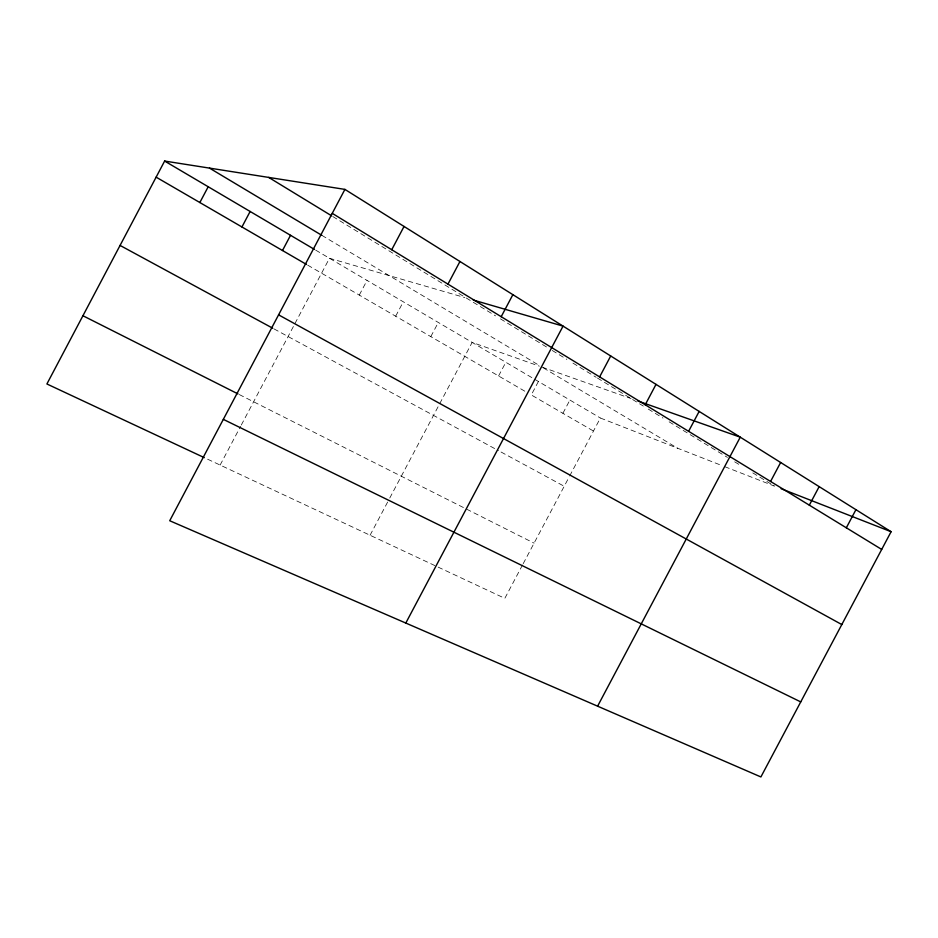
<?xml version="1.0" encoding="UTF-8"?>
<svg xmlns="http://www.w3.org/2000/svg" width="938" height="938" viewBox="0 0 938 938"><rect width="100%" height="100%" fill="white"/><g stroke="black" fill="none" stroke-linecap="round" stroke-linejoin="round"><path stroke-width="0.7" stroke-dasharray="4.69 3.52" d="M220.125 465.06L240.609 426.309M241.301 425.02L294.239 324.911M294.919 323.61L329.473 258.267L464.861 297.592M359.277 295.095L367.039 280.415M395.66 316.212L403.293 301.801M430.812 336.613L438.304 322.449M370.064 535.246L389.082 499.321M389.762 498.043L472.142 342.405L539.327 366.148M498.594 375.962L505.84 362.279M538.412 381.485L531.283 394.945L593.473 431.046M562.894 413.295L569.905 400.057M522.513 564.969L504.832 598.338L205.598 458.26M523.193 563.691L568.979 477.29M569.659 476L600.379 418.02L722.213 465.67M542.082 367.121L631.04 398.568M724.828 466.702L774.436 486.095L751.983 472.389M239.284 394.558L534.074 543.149M274.002 328.898L498.488 450.639M501.044 452.022L564.207 486.271M307.711 265.149L524.987 391.298M315.66 250.118L533.394 378.53M534.648 379.269L600.379 418.02M321.863 235.356L539.596 365.632M543.325 367.86L677.635 448.247M332.767 216.514L465.025 297.24M466.268 298.003L495.557 315.872M500.435 318.85L547.276 347.447M552.224 350.46L566.857 359.395M572.954 363.112L596.193 377.311M597.436 378.061L617.345 390.22M618.588 390.97L643.327 406.072M648.24 409.074L662.99 418.078M669.134 421.83L727.442 457.416M734.7 461.848L740.75 465.529"/><path stroke-width="1.41" d="M344.914 189.394L169.719 520.742L760.894 776.945L891.1 531.717L344.914 189.394L164.631 161.055L46.9 383.97L204.285 457.638M199.853 202.538L208.201 186.744M241.945 226.973L250.129 211.472M282.49 250.516L290.534 235.297M391.732 249.731L404.044 226.457M447.965 284.12L459.948 261.491M501.209 316.692L512.875 294.661M405.802 623.055L563.058 326.119L473.28 300.043M599.628 376.9L610.708 355.983M645.215 404.782L656.014 384.381M688.598 431.316L699.15 411.419M597.6 706.173L740.258 437.178L637.734 400.936M770.567 481.464L780.639 462.493M809.318 505.172L819.155 486.634M846.322 527.801L855.937 509.686M781.108 488.71L891.1 531.717M223.326 419.368L800.735 701.905M82.931 315.743L237.982 393.901M120.064 245.428L272.724 328.206M278.586 314.851L841.808 624.556M156.13 177.153L306.445 264.422M164.631 161.055L314.406 249.379M209.491 168.101L321.863 235.356M268.702 177.411L331.536 215.763M332.251 213.348L881.697 549.434"/></g></svg>
